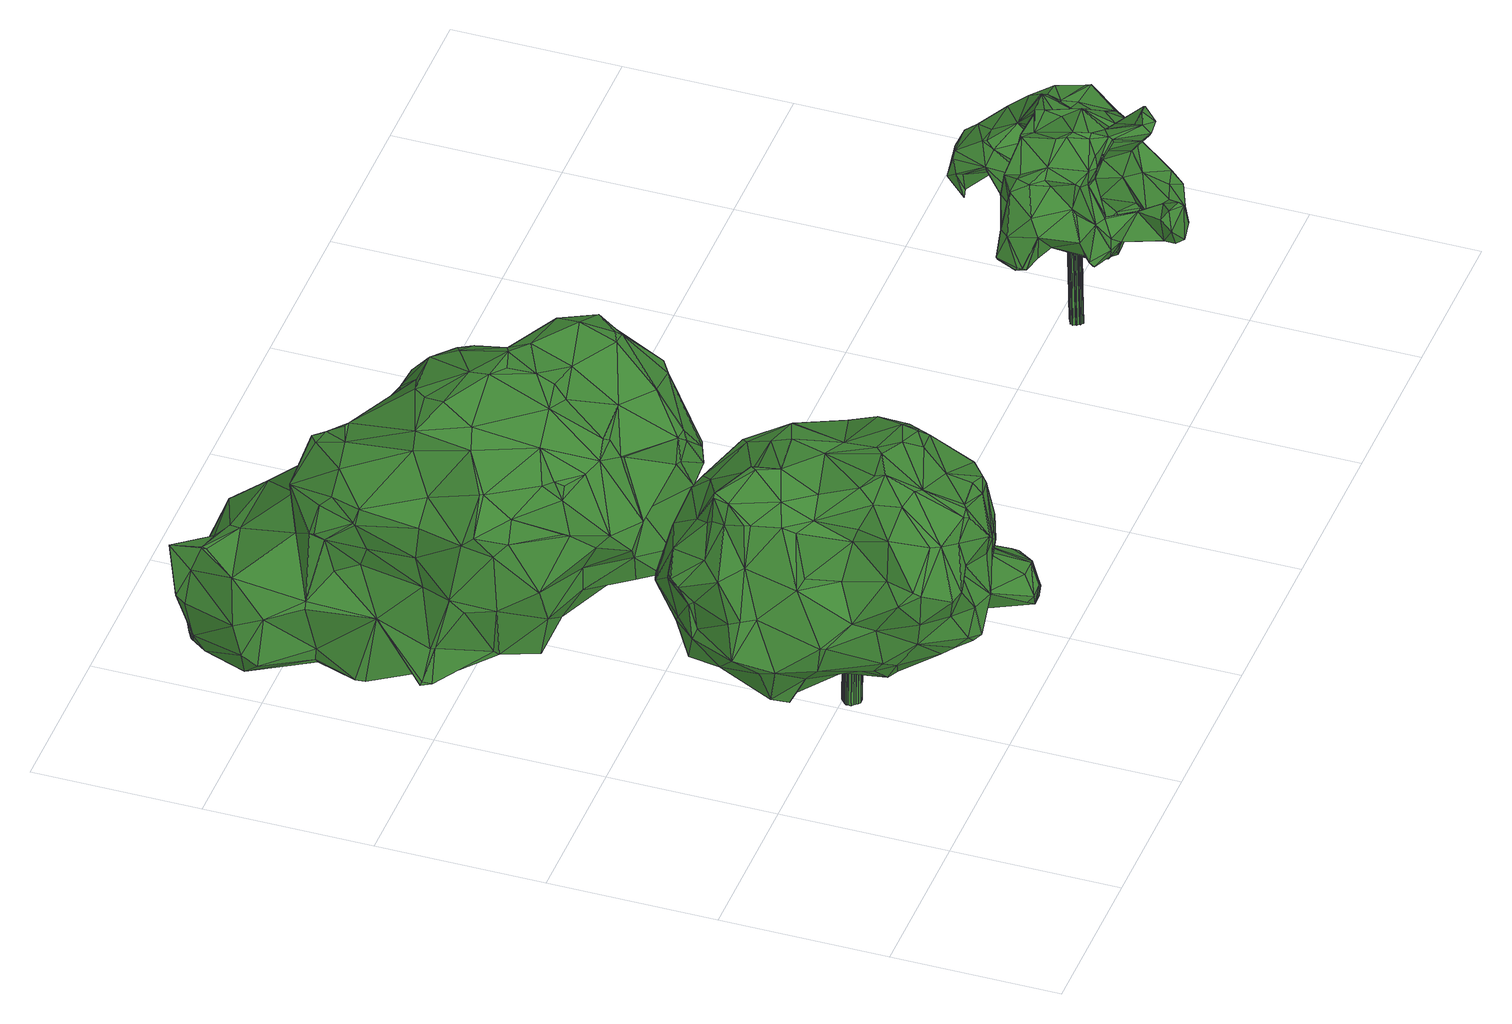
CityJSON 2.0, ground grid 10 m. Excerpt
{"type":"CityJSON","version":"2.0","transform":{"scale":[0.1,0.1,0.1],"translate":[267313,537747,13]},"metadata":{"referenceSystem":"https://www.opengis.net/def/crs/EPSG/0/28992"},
"CityObjects":{
"tree1":{"type":"SolitaryVegetationObject","attributes":{"gtid":179,"crown_width_m":17.19,"crown_median_z":22.97,"crown_r50_m":0.4,"crown_porosity":0.878,"trunk_H_m":9.45,"trunk_DBH_m":1.1,"trunk_radius_m":0.55,"trunk_base_height_m":13.52,"original_gtid":"179"},"geometry":[{"type":"Solid","lod":"3","boundaries":[[[[0,1,2]],[[3,4,5]],[[6,7,8]],[[9,10,11]],[[9,11,12]],[[13,14,15]],[[16,17,18]],[[19,20,21]],[[9,22,23]],[[24,25,26]],[[27,28,29]],[[30,31,32]],[[33,34,35]],[[36,37,38]],[[39,24,40]],[[17,41,42]],[[43,44,45]],[[43,46,47]],[[48,49,32]],[[50,51,52]],[[53,17,54]],[[53,55,56]],[[11,57,28]],[[58,59,60]],[[61,62,63]],[[13,15,64]],[[65,66,0]],[[67,68,69]],[[70,71,72]],[[73,74,75]],[[2,1,76]],[[73,75,77]],[[38,59,58]],[[78,73,79]],[[80,81,82]],[[83,84,85]],[[86,44,87]],[[42,88,85]],[[45,89,90]],[[91,92,93]],[[94,95,96]],[[97,66,65]],[[6,98,99]],[[100,101,102]],[[94,103,104]],[[105,100,102]],[[106,100,105]],[[15,14,107]],[[108,109,19]],[[110,111,112]],[[113,114,115]],[[116,117,118]],[[119,106,34]],[[65,8,97]],[[35,97,8]],[[97,120,66]],[[66,120,121]],[[97,122,120]],[[121,120,122]],[[1,123,124]],[[93,125,126]],[[87,44,127]],[[128,54,129]],[[130,131,126]],[[33,132,119]],[[7,132,33]],[[65,0,133]],[[39,25,24]],[[134,135,108]],[[91,93,131]],[[126,131,93]],[[26,30,24]],[[136,107,14]],[[137,138,139]],[[140,141,142]],[[34,106,143]],[[144,145,146]],[[147,148,55]],[[12,11,27]],[[149,109,108]],[[150,85,88]],[[121,1,66]],[[70,151,150]],[[152,150,151]],[[153,115,114]],[[104,154,94]],[[13,155,156]],[[76,156,155]],[[39,98,6]],[[157,158,131]],[[94,154,159]],[[23,160,161]],[[94,159,95]],[[62,162,163]],[[23,22,164]],[[146,145,52]],[[113,115,165]],[[90,166,167]],[[168,87,169]],[[133,0,170]],[[11,10,67]],[[171,149,172]],[[16,54,17]],[[129,54,16]],[[159,173,95]],[[174,110,175]],[[99,98,43]],[[128,53,54]],[[129,176,128]],[[146,51,177]],[[58,165,115]],[[157,178,179]],[[83,152,180]],[[181,182,183]],[[181,183,72]],[[32,184,185]],[[73,77,79]],[[27,186,12]],[[103,75,187]],[[86,188,89]],[[159,154,185]],[[189,190,191]],[[164,22,186]],[[159,185,173]],[[184,173,185]],[[192,193,194]],[[4,163,5]],[[194,48,154]],[[185,154,48]],[[185,48,32]],[[195,196,34]],[[189,197,26]],[[198,199,4]],[[150,83,85]],[[15,107,62]],[[47,127,43]],[[44,43,127]],[[29,200,201]],[[69,202,57]],[[28,57,202]],[[203,204,205]],[[206,153,114]],[[26,31,30]],[[26,207,31]],[[40,24,30]],[[207,208,184]],[[8,25,6]],[[142,141,3]],[[198,4,3]],[[5,209,118]],[[186,22,12]],[[9,12,22]],[[11,67,57]],[[140,210,141]],[[211,212,166]],[[69,57,67]],[[124,123,213]],[[214,14,13]],[[2,64,215]],[[16,18,216]],[[17,42,18]],[[42,216,18]],[[217,218,85]],[[1,121,123]],[[92,91,219]],[[206,56,153]],[[220,221,130]],[[222,76,223]],[[103,96,77]],[[224,108,19]],[[106,105,143]],[[222,156,76]],[[208,210,225]],[[140,72,210]],[[189,226,197]],[[166,90,188]],[[223,92,219]],[[223,76,124]],[[111,75,74]],[[96,103,94]],[[142,118,140]],[[36,148,227]],[[148,58,115]],[[228,164,186]],[[228,186,201]],[[174,175,229]],[[230,228,201]],[[23,164,228]],[[148,36,58]],[[157,221,178]],[[73,231,74]],[[232,74,231]],[[28,27,11]],[[99,43,45]],[[130,221,157]],[[67,233,68]],[[234,68,233]],[[189,191,235]],[[189,235,199]],[[133,25,65]],[[236,193,192]],[[168,193,236]],[[237,193,168]],[[188,90,89]],[[127,237,169]],[[193,237,49]],[[97,196,122]],[[43,98,238]],[[43,238,46]],[[239,14,214]],[[8,65,25]],[[80,82,105]],[[134,86,135]],[[188,86,134]],[[127,169,87]],[[168,86,87]],[[45,44,89]],[[89,44,86]],[[237,168,169]],[[40,47,46]],[[40,46,39]],[[46,238,39]],[[39,238,98]],[[80,220,81]],[[34,196,35]],[[130,157,131]],[[68,240,69]],[[241,242,229]],[[84,83,180]],[[243,79,77]],[[243,77,96]],[[30,32,49]],[[30,49,40]],[[244,199,235]],[[244,235,191]],[[19,112,245]],[[162,62,116]],[[246,113,165]],[[78,113,246]],[[229,75,174]],[[111,174,75]],[[229,175,241]],[[111,74,60]],[[232,60,74]],[[127,49,237]],[[119,247,106]],[[241,20,171]],[[228,160,23]],[[59,248,249]],[[27,29,186]],[[201,186,29]],[[52,250,251]],[[138,178,101]],[[247,100,106]],[[111,110,174]],[[58,36,38]],[[234,252,52]],[[234,52,251]],[[50,52,252]],[[100,212,139]],[[129,16,219]],[[55,148,115]],[[165,232,246]],[[6,99,132]],[[201,211,230]],[[202,200,29]],[[177,144,146]],[[219,91,253]],[[118,209,116]],[[137,240,68]],[[254,171,172]],[[39,6,25]],[[171,242,241]],[[255,182,181]],[[126,213,220]],[[3,141,226]],[[197,226,208]],[[197,208,207]],[[207,32,31]],[[226,210,208]],[[256,257,63]],[[26,190,189]],[[25,190,26]],[[220,258,81]],[[25,133,190]],[[32,207,184]],[[139,259,137]],[[107,218,217]],[[107,136,218]],[[108,135,149]],[[198,189,199]],[[197,207,26]],[[198,3,226]],[[260,59,245]],[[133,191,190]],[[192,261,236]],[[141,210,226]],[[198,226,189]],[[162,116,209]],[[179,262,157]],[[220,130,126]],[[35,196,97]],[[221,263,178]],[[101,178,263]],[[188,224,211]],[[201,200,211]],[[29,28,202]],[[88,206,264]],[[205,51,50]],[[55,115,153]],[[117,116,265]],[[61,265,116]],[[194,154,261]],[[180,117,265]],[[227,179,37]],[[144,177,248]],[[79,71,78]],[[266,78,71]],[[266,71,70]],[[150,266,70]],[[211,200,202]],[[253,176,129]],[[188,211,166]],[[267,132,99]],[[247,167,212]],[[166,212,167]],[[152,151,117]],[[101,100,139]],[[101,139,138]],[[211,259,212]],[[202,259,211]],[[268,123,121]],[[258,123,268]],[[0,66,1]],[[199,244,4]],[[171,20,109]],[[19,109,20]],[[156,222,214]],[[42,85,218]],[[148,147,262]],[[140,151,70]],[[72,140,70]],[[236,172,149]],[[252,269,50]],[[247,212,100]],[[270,261,154]],[[255,243,96]],[[96,95,255]],[[79,243,71]],[[72,71,243]],[[88,56,206]],[[88,264,150]],[[75,103,77]],[[232,231,246]],[[266,264,206]],[[150,264,266]],[[117,151,140]],[[191,133,170]],[[208,225,182]],[[60,260,111]],[[112,111,260]],[[230,271,160]],[[215,163,4]],[[64,163,215]],[[60,165,58]],[[232,165,60]],[[5,118,3]],[[184,208,272]],[[184,272,173]],[[227,148,262]],[[227,262,179]],[[273,126,125]],[[228,230,160]],[[153,56,55]],[[10,9,203]],[[42,218,216]],[[274,176,275]],[[275,176,253]],[[205,50,203]],[[128,176,274]],[[23,203,9]],[[85,84,217]],[[234,233,252]],[[75,229,187]],[[265,61,257]],[[131,158,91]],[[195,258,122]],[[2,170,0]],[[215,170,2]],[[227,37,36]],[[170,244,191]],[[142,3,118]],[[61,116,62]],[[216,218,16]],[[16,218,239]],[[42,41,88]],[[214,13,156]],[[170,215,244]],[[221,80,263]],[[105,263,80]],[[177,205,19]],[[134,224,188]],[[110,112,19]],[[219,222,223]],[[219,214,222]],[[239,218,136]],[[179,178,37]],[[38,37,178]],[[157,262,158]],[[265,84,180]],[[88,41,56]],[[195,81,258]],[[41,17,53]],[[41,53,56]],[[195,122,196]],[[122,258,121]],[[140,118,117]],[[5,162,209]],[[276,254,270]],[[261,270,254]],[[258,268,121]],[[215,4,244]],[[193,49,194]],[[158,262,275]],[[158,275,91]],[[262,147,275]],[[182,173,272]],[[272,208,182]],[[248,59,38]],[[240,259,69]],[[137,259,240]],[[202,69,259]],[[212,259,139]],[[60,59,260]],[[78,231,73]],[[246,231,78]],[[48,194,49]],[[144,248,178]],[[38,178,248]],[[124,76,1]],[[101,263,102]],[[213,123,220]],[[62,163,15]],[[5,163,162]],[[270,154,104]],[[180,152,117]],[[150,152,83]],[[7,6,132]],[[15,163,64]],[[59,249,245]],[[213,126,273]],[[213,273,124]],[[233,277,269]],[[233,269,252]],[[220,80,221]],[[40,49,47]],[[47,49,127]],[[273,125,223]],[[267,119,132]],[[33,119,34]],[[171,254,276]],[[242,171,276]],[[137,68,278]],[[258,220,123]],[[260,245,112]],[[254,172,236]],[[19,245,177]],[[211,224,230]],[[92,125,93]],[[219,253,129]],[[19,160,271]],[[161,160,19]],[[128,55,53]],[[177,51,205]],[[91,275,253]],[[206,113,266]],[[266,113,78]],[[114,113,206]],[[67,277,233]],[[68,234,278]],[[67,10,277]],[[203,23,204]],[[177,245,249]],[[19,204,161]],[[161,204,23]],[[81,195,279]],[[143,279,34]],[[195,34,279]],[[168,236,149]],[[86,149,135]],[[168,149,86]],[[147,55,275]],[[274,275,55]],[[274,55,128]],[[255,173,182]],[[239,136,14]],[[194,261,192]],[[265,257,84]],[[256,84,257]],[[173,255,95]],[[242,276,270]],[[187,242,270]],[[149,171,109]],[[167,267,90]],[[103,187,104]],[[187,270,104]],[[187,229,242]],[[119,267,247]],[[167,247,267]],[[63,257,61]],[[267,99,45]],[[64,155,13]],[[90,267,45]],[[279,143,82]],[[105,82,143]],[[105,102,263]],[[279,82,81]],[[8,7,35]],[[33,35,7]],[[255,181,243]],[[243,181,72]],[[183,182,225]],[[183,225,72]],[[261,254,236]],[[108,224,134]],[[20,241,21]],[[175,21,241]],[[110,19,21]],[[110,21,175]],[[203,50,269]],[[273,223,124]],[[72,225,210]],[[223,125,92]],[[219,239,214]],[[16,239,219]],[[52,145,250]],[[144,178,145]],[[250,145,138]],[[178,138,145]],[[224,19,271]],[[230,224,271]],[[63,62,256]],[[19,280,204]],[[205,204,280]],[[205,280,19]],[[107,256,62]],[[256,217,84]],[[256,107,217]],[[146,52,51]],[[177,249,248]],[[277,10,269]],[[203,269,10]],[[2,155,64]],[[76,155,2]],[[250,278,251]],[[251,278,234]],[[138,278,250]],[[137,278,138]],[[281,282,283]],[[281,283,284]],[[284,283,285]],[[284,285,286]],[[283,282,287]],[[283,287,285]],[[285,287,288]],[[285,288,286]],[[287,282,289]],[[287,289,288]],[[288,289,290]],[[288,290,286]],[[289,282,291]],[[289,291,290]],[[290,291,292]],[[290,292,286]],[[291,282,293]],[[291,293,292]],[[292,293,294]],[[292,294,286]],[[293,282,295]],[[293,295,294]],[[294,295,296]],[[294,296,286]],[[295,282,297]],[[295,297,296]],[[296,297,298]],[[296,298,286]],[[297,282,299]],[[297,299,298]],[[298,299,300]],[[298,300,286]],[[299,282,301]],[[299,301,300]],[[300,301,302]],[[300,302,286]],[[301,282,303]],[[301,303,302]],[[302,303,304]],[[302,304,286]],[[303,282,305]],[[303,305,304]],[[304,305,306]],[[304,306,286]],[[305,282,307]],[[305,307,306]],[[306,307,308]],[[306,308,286]],[[307,282,309]],[[307,309,308]],[[308,309,310]],[[308,310,286]],[[309,282,311]],[[309,311,310]],[[310,311,312]],[[310,312,286]],[[311,282,313]],[[311,313,312]],[[312,313,314]],[[312,314,286]],[[313,282,315]],[[313,315,314]],[[314,315,316]],[[314,316,286]],[[315,282,317]],[[315,317,316]],[[316,317,318]],[[316,318,286]],[[317,282,319]],[[317,319,318]],[[318,319,320]],[[318,320,286]],[[319,282,321]],[[319,321,320]],[[320,321,322]],[[320,322,286]],[[321,282,323]],[[321,323,322]],[[322,323,324]],[[322,324,286]],[[323,282,325]],[[323,325,324]],[[324,325,326]],[[324,326,286]],[[325,282,327]],[[325,327,326]],[[326,327,328]],[[326,328,286]],[[327,282,329]],[[327,329,328]],[[328,329,330]],[[328,330,286]],[[329,282,281]],[[329,281,330]],[[330,281,284]],[[330,284,286]]]]}]},
"tree2":{"type":"SolitaryVegetationObject","attributes":{"gtid":132,"crown_width_m":20.9,"crown_median_z":21.26,"crown_r50_m":0.448,"crown_porosity":0.877,"trunk_H_m":7.91,"trunk_DBH_m":1.2,"trunk_radius_m":0.602,"trunk_base_height_m":13.35,"original_gtid":"132"},"geometry":[{"type":"Solid","lod":"3","boundaries":[[[[331,332,333]],[[331,333,334]],[[335,336,337]],[[338,339,340]],[[341,342,343]],[[336,344,345]],[[346,347,348]],[[349,350,351]],[[352,353,354]],[[355,356,357]],[[358,359,360]],[[361,362,363]],[[364,365,337]],[[366,367,368]],[[345,369,370]],[[371,372,373]],[[374,375,352]],[[376,377,378]],[[379,380,381]],[[379,382,380]],[[383,384,385]],[[386,387,388]],[[357,389,355]],[[390,391,392]],[[393,394,395]],[[364,337,336]],[[349,396,397]],[[398,352,399]],[[400,362,401]],[[356,402,403]],[[404,405,406]],[[407,408,409]],[[410,411,412]],[[413,414,415]],[[416,417,418]],[[419,420,421]],[[422,423,419]],[[424,419,423]],[[425,426,427]],[[428,369,429]],[[428,370,369]],[[430,412,366]],[[430,372,412]],[[401,431,432]],[[433,378,377]],[[434,435,392]],[[436,387,437]],[[409,408,410]],[[379,431,401]],[[401,382,379]],[[438,439,440]],[[385,441,442]],[[443,444,445]],[[446,445,447]],[[447,445,444]],[[447,448,437]],[[447,449,448]],[[450,425,341]],[[404,450,451]],[[452,453,454]],[[401,432,400]],[[455,335,418]],[[400,432,431]],[[456,457,458]],[[459,378,433]],[[460,461,462]],[[463,364,345]],[[464,465,466]],[[467,468,376]],[[350,469,470]],[[446,407,445]],[[430,471,372]],[[367,472,473]],[[361,380,362]],[[474,475,476]],[[477,478,479]],[[468,467,438]],[[355,402,356]],[[455,345,344]],[[363,389,357]],[[457,474,480]],[[424,423,439]],[[455,369,345]],[[336,345,364]],[[390,392,435]],[[352,354,399]],[[409,445,407]],[[386,388,425]],[[481,403,402]],[[335,344,336]],[[365,402,355]],[[482,483,429]],[[365,364,402]],[[402,364,463]],[[484,461,485]],[[486,430,366]],[[407,446,447]],[[424,459,419]],[[487,488,489]],[[477,490,491]],[[421,420,466]],[[335,455,344]],[[492,493,494]],[[492,494,346]],[[463,495,402]],[[496,383,385]],[[476,383,496]],[[335,337,497]],[[498,499,500]],[[501,502,503]],[[490,479,504]],[[358,360,505]],[[506,505,360]],[[507,508,509]],[[495,453,481]],[[481,510,403]],[[453,510,481]],[[495,454,453]],[[406,511,404]],[[337,512,497]],[[513,472,514]],[[495,481,402]],[[483,493,515]],[[418,335,516]],[[474,517,480]],[[356,403,518]],[[497,516,335]],[[453,519,510]],[[358,520,521]],[[392,522,434]],[[523,390,411]],[[411,390,514]],[[442,500,343]],[[430,524,471]],[[525,342,427]],[[526,527,528]],[[389,528,527]],[[521,520,529]],[[366,368,530]],[[460,515,531]],[[480,517,426]],[[426,517,532]],[[474,532,517]],[[533,488,487]],[[498,500,534]],[[535,353,536]],[[525,532,474]],[[370,429,483]],[[370,428,429]],[[537,426,425]],[[538,539,540]],[[369,540,539]],[[468,541,542]],[[500,451,341]],[[543,397,544]],[[543,544,545]],[[385,546,441]],[[534,441,546]],[[456,475,457]],[[456,348,475]],[[343,500,341]],[[375,547,548]],[[444,373,549]],[[504,479,550]],[[551,480,436]],[[537,436,480]],[[451,405,404]],[[515,462,370]],[[345,370,462]],[[451,500,499]],[[376,468,542]],[[511,545,552]],[[370,483,515]],[[341,427,342]],[[482,493,483]],[[511,552,404]],[[553,539,538]],[[553,369,539]],[[506,360,554]],[[555,556,492]],[[331,557,556]],[[340,558,338]],[[559,560,561]],[[467,378,459]],[[467,376,378]],[[349,562,396]],[[408,563,410]],[[535,564,565]],[[443,371,444]],[[526,528,400]],[[470,351,350]],[[431,379,566]],[[414,509,508]],[[537,388,436]],[[451,450,341]],[[548,567,465]],[[525,427,532]],[[426,532,427]],[[480,426,537]],[[552,545,386]],[[351,568,349]],[[562,349,568]],[[569,562,568]],[[507,394,570]],[[435,571,572]],[[407,447,437]],[[437,551,436]],[[387,436,388]],[[386,545,387]],[[555,348,456]],[[425,388,537]],[[458,457,551]],[[480,551,457]],[[376,573,377]],[[488,564,489]],[[525,474,496]],[[474,457,475]],[[427,341,425]],[[533,529,488]],[[466,465,567]],[[434,560,559]],[[508,470,415]],[[490,477,479]],[[439,423,340]],[[574,340,423]],[[516,554,418]],[[416,418,554]],[[349,575,350]],[[464,487,465]],[[576,577,578]],[[381,473,579]],[[516,506,554]],[[465,487,489]],[[337,365,580]],[[337,580,512]],[[533,487,464]],[[350,575,469]],[[406,469,575]],[[529,564,488]],[[581,561,560]],[[521,509,414]],[[582,556,557]],[[375,548,583]],[[489,353,583]],[[465,583,548]],[[529,520,564]],[[565,564,520]],[[535,536,564]],[[489,564,536]],[[489,536,353]],[[489,583,465]],[[355,398,365]],[[584,413,415]],[[584,415,470]],[[567,585,421]],[[567,421,466]],[[492,556,493]],[[410,563,411]],[[585,567,547]],[[548,547,567]],[[527,586,375]],[[439,587,440]],[[582,493,556]],[[514,367,412]],[[411,514,412]],[[405,469,406]],[[356,510,357]],[[493,531,515]],[[582,531,493]],[[451,499,405]],[[430,486,524]],[[433,377,420]],[[545,511,543]],[[585,526,421]],[[568,581,569]],[[351,581,568]],[[558,507,509]],[[496,342,525]],[[560,569,581]],[[393,571,559]],[[574,423,422]],[[442,534,500]],[[405,477,491]],[[555,456,588]],[[438,440,541]],[[589,590,591]],[[355,592,398]],[[593,387,544]],[[513,514,390]],[[508,581,351]],[[508,351,470]],[[444,449,447]],[[571,513,572]],[[382,362,380]],[[438,541,468]],[[450,594,425]],[[403,510,518]],[[545,544,387]],[[541,440,587]],[[334,576,595]],[[334,595,331]],[[414,508,415]],[[530,368,473]],[[596,420,573]],[[503,521,529]],[[353,352,583]],[[365,398,399]],[[332,444,333]],[[334,577,576]],[[460,462,515]],[[460,485,461]],[[406,575,511]],[[486,597,598]],[[599,439,600]],[[357,601,363]],[[414,359,521]],[[359,590,360]],[[508,507,581]],[[563,602,603]],[[467,459,424]],[[339,600,340]],[[340,600,439]],[[566,604,431]],[[424,439,438]],[[438,467,424]],[[433,419,459]],[[393,605,513]],[[571,393,513]],[[429,369,553]],[[606,607,565]],[[434,571,435]],[[498,608,499]],[[484,609,454]],[[486,609,578]],[[452,609,598]],[[462,463,345]],[[348,383,475]],[[476,475,383]],[[526,610,421]],[[434,559,571]],[[413,584,611]],[[597,530,381]],[[597,381,380]],[[331,556,555]],[[495,612,454]],[[509,521,613]],[[358,521,359]],[[542,573,376]],[[503,613,521]],[[519,601,357]],[[526,585,586]],[[547,375,586]],[[365,399,614]],[[580,365,614]],[[530,473,381]],[[497,580,607]],[[606,497,607]],[[469,491,470]],[[584,470,491]],[[374,592,355]],[[527,615,389]],[[375,615,527]],[[527,526,586]],[[431,604,400]],[[422,400,604]],[[547,586,585]],[[598,519,452]],[[616,452,519]],[[458,448,449]],[[520,358,565]],[[413,591,414]],[[484,578,609]],[[578,484,576]],[[413,611,591]],[[405,491,469]],[[511,575,543]],[[435,572,390]],[[572,513,390]],[[574,566,617]],[[533,501,529]],[[340,574,617]],[[395,605,393]],[[579,605,395]],[[618,501,533]],[[503,529,501]],[[505,506,606]],[[565,505,606]],[[595,576,485]],[[340,394,558]],[[507,558,394]],[[392,569,522]],[[619,613,503]],[[549,578,577]],[[549,577,444]],[[620,493,482]],[[620,482,553]],[[482,429,553]],[[551,448,458]],[[437,448,551]],[[444,371,373]],[[387,593,437]],[[407,593,408]],[[407,437,593]],[[473,605,579]],[[620,553,550]],[[553,504,550]],[[479,478,550]],[[552,594,404]],[[614,354,580]],[[497,512,580]],[[466,420,464]],[[501,618,502]],[[620,494,493]],[[346,494,498]],[[534,346,498]],[[498,494,620]],[[442,621,385]],[[383,348,384]],[[566,574,604]],[[604,574,422]],[[374,352,592]],[[367,473,368]],[[486,366,597]],[[597,366,530]],[[397,543,575]],[[397,575,349]],[[598,597,361]],[[597,380,361]],[[366,412,367]],[[463,612,495]],[[461,612,463]],[[461,463,462]],[[484,612,461]],[[454,612,484]],[[553,538,504]],[[611,538,417]],[[554,589,416]],[[418,538,540]],[[417,538,418]],[[591,416,589]],[[504,538,611]],[[504,611,584]],[[606,516,497]],[[458,449,456]],[[565,358,505]],[[456,449,588]],[[510,519,357]],[[444,588,449]],[[379,381,579]],[[379,579,566]],[[554,360,589]],[[346,348,492]],[[348,555,492]],[[576,484,485]],[[542,599,573]],[[603,396,391]],[[339,618,599]],[[618,573,599]],[[587,439,599]],[[464,596,533]],[[596,618,533]],[[541,587,599]],[[392,391,562]],[[396,562,391]],[[541,599,542]],[[540,455,418]],[[367,514,472]],[[425,594,386]],[[552,386,594]],[[620,550,498]],[[419,433,420]],[[559,561,570]],[[570,561,507]],[[581,507,561]],[[528,362,400]],[[570,394,559]],[[528,389,362]],[[340,617,394]],[[382,401,362]],[[558,509,613]],[[502,618,622]],[[595,485,460]],[[399,354,614]],[[414,591,590]],[[414,590,359]],[[559,394,393]],[[560,434,522]],[[498,550,608]],[[550,478,608]],[[395,566,579]],[[535,354,353]],[[444,555,588]],[[569,560,522]],[[417,591,611]],[[417,416,591]],[[606,506,516]],[[395,617,566]],[[616,519,453]],[[616,453,452]],[[352,375,583]],[[355,389,374]],[[523,411,603]],[[375,374,615]],[[389,615,374]],[[389,363,362]],[[619,338,613]],[[558,613,338]],[[352,398,592]],[[397,396,603]],[[544,602,593]],[[377,573,420]],[[584,491,490]],[[596,464,420]],[[408,602,563]],[[563,603,411]],[[589,360,590]],[[356,518,510]],[[339,622,618]],[[596,573,618]],[[555,332,331]],[[622,339,338]],[[361,601,598]],[[519,598,601]],[[361,363,601]],[[394,617,395]],[[598,609,486]],[[452,454,609]],[[524,486,578]],[[549,373,471]],[[373,372,471]],[[549,471,578]],[[578,471,524]],[[412,443,410]],[[409,410,443]],[[540,369,455]],[[412,372,443]],[[443,372,371]],[[421,610,419]],[[419,610,422]],[[400,610,526]],[[422,610,400]],[[599,600,339]],[[347,384,348]],[[474,476,496]],[[523,391,390]],[[603,391,523]],[[404,594,450]],[[405,478,477]],[[584,490,504]],[[535,565,607]],[[499,608,405]],[[405,608,478]],[[397,602,544]],[[397,603,602]],[[593,602,408]],[[472,513,605]],[[472,605,473]],[[332,555,444]],[[580,354,607]],[[535,607,354]],[[619,622,338]],[[503,622,619]],[[502,622,503]],[[392,562,569]],[[442,441,534]],[[443,445,409]],[[442,343,621]],[[546,385,384]],[[546,384,347]],[[346,546,347]],[[534,546,346]],[[496,621,342]],[[342,621,343]],[[334,333,577]],[[444,577,333]],[[496,385,621]],[[595,460,623]],[[595,623,331]],[[331,623,557]],[[557,623,582]],[[531,582,623]],[[531,623,460]],[[624,625,626]],[[624,626,627]],[[627,626,628]],[[627,628,629]],[[626,625,630]],[[626,630,628]],[[628,630,631]],[[628,631,629]],[[630,625,632]],[[630,632,631]],[[631,632,633]],[[631,633,629]],[[632,625,634]],[[632,634,633]],[[633,634,635]],[[633,635,629]],[[634,625,636]],[[634,636,635]],[[635,636,637]],[[635,637,629]],[[636,625,638]],[[636,638,637]],[[637,638,639]],[[637,639,629]],[[638,625,640]],[[638,640,639]],[[639,640,641]],[[639,641,629]],[[640,625,642]],[[640,642,641]],[[641,642,643]],[[641,643,629]],[[642,625,644]],[[642,644,643]],[[643,644,645]],[[643,645,629]],[[644,625,646]],[[644,646,645]],[[645,646,647]],[[645,647,629]],[[646,625,648]],[[646,648,647]],[[647,648,649]],[[647,649,629]],[[648,625,650]],[[648,650,649]],[[649,650,651]],[[649,651,629]],[[650,625,652]],[[650,652,651]],[[651,652,653]],[[651,653,629]],[[652,625,654]],[[652,654,653]],[[653,654,655]],[[653,655,629]],[[654,625,656]],[[654,656,655]],[[655,656,657]],[[655,657,629]],[[656,625,658]],[[656,658,657]],[[657,658,659]],[[657,659,629]],[[658,625,660]],[[658,660,659]],[[659,660,661]],[[659,661,629]],[[660,625,662]],[[660,662,661]],[[661,662,663]],[[661,663,629]],[[662,625,664]],[[662,664,663]],[[663,664,665]],[[663,665,629]],[[664,625,666]],[[664,666,665]],[[665,666,667]],[[665,667,629]],[[666,625,668]],[[666,668,667]],[[667,668,669]],[[667,669,629]],[[668,625,670]],[[668,670,669]],[[669,670,671]],[[669,671,629]],[[670,625,672]],[[670,672,671]],[[671,672,673]],[[671,673,629]],[[672,625,624]],[[672,624,673]],[[673,624,627]],[[673,627,629]]]]}]},
"tree3":{"type":"SolitaryVegetationObject","attributes":{"gtid":281,"crown_width_m":12.64,"crown_median_z":23.2,"crown_r50_m":0.444,"crown_porosity":0.889,"trunk_H_m":9.84,"trunk_DBH_m":0.807,"trunk_radius_m":0.404,"trunk_base_height_m":13.36,"original_gtid":"281"},"geometry":[{"type":"Solid","lod":"3","boundaries":[[[[674,675,676]],[[677,678,679]],[[680,681,682]],[[680,683,681]],[[684,685,686]],[[687,682,681]],[[688,689,690]],[[691,692,693]],[[694,695,696]],[[697,698,699]],[[699,698,700]],[[701,702,703]],[[704,705,706]],[[707,708,709]],[[710,711,692]],[[712,713,714]],[[715,716,717]],[[718,716,719]],[[720,721,722]],[[710,723,724]],[[683,725,726]],[[727,728,729]],[[683,730,725]],[[731,691,693]],[[690,732,733]],[[695,733,732]],[[689,732,690]],[[734,693,711]],[[695,735,733]],[[687,681,736]],[[737,738,729]],[[739,740,741]],[[742,743,744]],[[745,744,743]],[[709,746,707]],[[747,675,674]],[[748,749,750]],[[707,746,751]],[[706,752,704]],[[717,718,753]],[[746,754,751]],[[754,746,709]],[[755,680,756]],[[698,757,700]],[[758,759,743]],[[745,743,759]],[[680,682,756]],[[760,761,762]],[[721,763,764]],[[712,723,765]],[[766,767,756]],[[729,738,727]],[[768,723,710]],[[765,723,768]],[[748,769,749]],[[770,719,771]],[[749,769,741]],[[695,732,696]],[[748,750,698]],[[772,773,774]],[[775,776,777]],[[775,778,776]],[[718,717,716]],[[779,780,676]],[[719,753,718]],[[781,782,783]],[[784,785,786]],[[687,787,756]],[[741,769,788]],[[777,776,789]],[[713,724,714]],[[790,789,776]],[[715,791,716]],[[734,792,793]],[[755,683,680]],[[710,692,768]],[[770,753,719]],[[733,794,690]],[[708,745,759]],[[766,795,767]],[[787,795,766]],[[767,795,796]],[[797,798,799]],[[790,800,789]],[[767,801,755]],[[717,802,715]],[[735,678,794]],[[735,794,733]],[[678,803,804]],[[712,805,806]],[[807,779,808]],[[729,736,681]],[[755,756,767]],[[712,806,809]],[[809,806,810]],[[811,812,813]],[[756,787,766]],[[792,724,814]],[[815,720,760]],[[760,720,761]],[[768,692,691]],[[792,710,724]],[[792,711,710]],[[753,816,717]],[[817,818,819]],[[817,820,818]],[[695,803,735]],[[694,803,695]],[[692,711,693]],[[821,744,822]],[[823,779,676]],[[797,824,825]],[[807,808,826]],[[803,765,804]],[[827,828,829]],[[714,724,723]],[[777,739,775]],[[830,831,832]],[[788,769,764]],[[697,699,833]],[[756,682,687]],[[834,721,835]],[[834,763,721]],[[836,828,837]],[[775,739,838]],[[813,839,840]],[[712,809,686]],[[736,795,687]],[[795,787,687]],[[841,796,820]],[[720,835,721]],[[815,835,720]],[[760,842,815]],[[762,842,760]],[[813,843,811]],[[813,840,843]],[[841,701,796]],[[771,701,841]],[[721,764,833]],[[697,833,764]],[[829,763,834]],[[719,844,771]],[[702,771,844]],[[845,838,788]],[[846,820,847]],[[848,777,800]],[[849,850,851]],[[848,739,777]],[[722,721,833]],[[852,853,854]],[[853,855,854]],[[780,750,674]],[[815,842,856]],[[705,857,706]],[[848,800,790]],[[858,859,799]],[[860,731,861]],[[716,791,719]],[[862,863,864]],[[826,860,865]],[[712,866,805]],[[818,846,736]],[[820,846,818]],[[717,816,802]],[[810,867,684]],[[774,686,868]],[[685,868,686]],[[869,855,862]],[[870,871,872]],[[823,860,826]],[[873,857,832]],[[869,844,791]],[[791,874,869]],[[875,749,876]],[[768,804,765]],[[851,814,849]],[[850,870,872]],[[872,840,842]],[[852,812,853]],[[877,878,861]],[[700,878,877]],[[832,857,705]],[[708,785,709]],[[730,879,725]],[[730,880,879]],[[770,881,742]],[[750,749,875]],[[750,875,802]],[[753,744,816]],[[882,812,811]],[[876,749,740]],[[742,744,770]],[[799,817,797]],[[799,841,817]],[[715,874,791]],[[744,753,770]],[[707,745,708]],[[800,777,789]],[[774,773,712]],[[776,778,883]],[[699,722,833]],[[720,722,761]],[[713,849,724]],[[850,884,885]],[[850,885,851]],[[674,676,780]],[[727,886,887]],[[888,851,889]],[[855,890,836]],[[779,823,826]],[[808,779,826]],[[891,730,683]],[[892,819,696]],[[873,752,857]],[[807,893,779]],[[788,838,741]],[[739,741,838]],[[806,694,696]],[[818,728,727]],[[736,728,818]],[[875,874,715]],[[802,875,715]],[[844,719,791]],[[706,857,752]],[[894,895,834]],[[788,764,845]],[[896,897,778]],[[856,835,815]],[[873,832,831]],[[775,896,778]],[[898,848,790]],[[899,811,900]],[[792,734,711]],[[826,865,807]],[[677,679,901]],[[901,679,902]],[[748,698,697]],[[693,861,731]],[[897,883,778]],[[863,883,897]],[[790,776,883]],[[836,829,828]],[[738,737,899]],[[754,903,751]],[[751,903,821]],[[745,707,822]],[[745,822,744]],[[734,904,861]],[[734,861,693]],[[807,878,757]],[[700,757,878]],[[712,714,723]],[[796,801,767]],[[689,696,732]],[[696,689,892]],[[802,747,905]],[[744,675,747]],[[870,850,783]],[[781,783,850]],[[896,906,897]],[[907,900,783]],[[869,862,752]],[[862,704,752]],[[873,844,869]],[[824,908,901]],[[794,678,677]],[[727,738,886]],[[743,742,901]],[[742,824,901]],[[909,903,754]],[[823,903,909]],[[678,735,803]],[[796,701,703]],[[844,831,702]],[[769,748,764]],[[910,726,725]],[[844,873,831]],[[911,868,685]],[[912,804,768]],[[741,740,749]],[[799,859,841]],[[859,771,841]],[[859,770,771]],[[859,858,770]],[[751,822,707]],[[821,822,751]],[[913,914,677]],[[860,861,865]],[[722,889,851]],[[681,726,729]],[[754,709,785]],[[904,722,699]],[[894,834,835]],[[820,817,841]],[[813,915,895]],[[832,705,730]],[[832,730,891]],[[683,726,681]],[[729,726,737]],[[764,763,845]],[[727,911,818]],[[916,917,786]],[[786,917,909]],[[712,918,713]],[[919,713,918]],[[875,876,874]],[[830,702,831]],[[895,894,920]],[[895,920,813]],[[782,772,887]],[[864,921,880]],[[700,904,699]],[[708,759,785]],[[880,812,882]],[[921,812,880]],[[921,853,812]],[[676,903,823]],[[676,821,903]],[[774,922,772]],[[694,806,805]],[[880,725,879]],[[882,725,880]],[[790,862,898]],[[694,866,803]],[[863,862,790]],[[883,863,790]],[[863,853,921]],[[864,863,921]],[[869,752,873]],[[704,862,864]],[[909,917,823]],[[904,734,889]],[[923,768,691]],[[923,691,917]],[[904,889,722]],[[700,877,861]],[[861,904,700]],[[872,842,762]],[[917,916,912]],[[923,917,912]],[[923,912,768]],[[898,740,739]],[[848,898,739]],[[865,861,878]],[[865,878,807]],[[867,806,696]],[[924,871,783]],[[748,697,764]],[[784,754,785]],[[797,925,908]],[[824,797,908]],[[924,783,900]],[[799,798,858]],[[677,901,925]],[[888,814,851]],[[743,786,758]],[[901,786,743]],[[901,902,786]],[[810,684,809]],[[679,678,804]],[[679,804,912]],[[819,892,817]],[[899,926,811]],[[674,905,747]],[[891,830,832]],[[755,801,683]],[[891,683,801]],[[813,854,915]],[[886,899,887]],[[855,927,827]],[[712,686,774]],[[816,747,802]],[[816,744,747]],[[779,893,780]],[[876,740,898]],[[889,734,793]],[[889,793,888]],[[781,850,919]],[[691,860,917]],[[677,914,794]],[[823,917,860]],[[805,866,694]],[[731,860,691]],[[758,785,759]],[[786,785,758]],[[916,786,928]],[[902,928,786]],[[900,811,924]],[[840,924,843]],[[811,843,924]],[[742,881,824]],[[803,866,765]],[[773,918,712]],[[910,725,926]],[[818,911,929]],[[818,929,696]],[[924,840,871]],[[867,810,806]],[[854,827,829]],[[690,914,688]],[[794,914,690]],[[712,765,866]],[[900,907,899]],[[852,854,812]],[[867,696,929]],[[874,855,869]],[[836,862,855]],[[836,898,862]],[[897,930,863]],[[899,737,931]],[[854,855,827]],[[890,930,897]],[[801,830,891]],[[705,880,730]],[[704,880,705]],[[913,925,817]],[[925,797,817]],[[677,925,913]],[[925,901,908]],[[762,761,885]],[[839,856,842]],[[839,842,840]],[[696,819,818]],[[736,729,728]],[[679,928,902]],[[912,928,679]],[[872,871,840]],[[870,783,871]],[[894,835,856]],[[773,772,782]],[[890,906,763]],[[897,906,890]],[[825,881,858]],[[802,905,750]],[[674,750,905]],[[825,824,881]],[[684,686,809]],[[750,893,698]],[[846,847,736]],[[702,701,771]],[[736,847,795]],[[796,847,820]],[[795,847,796]],[[874,927,855]],[[836,837,898]],[[876,837,874]],[[898,837,876]],[[750,780,893]],[[907,783,782]],[[773,782,918]],[[828,827,927]],[[919,918,782]],[[744,821,675]],[[676,675,821]],[[864,880,704]],[[722,885,761]],[[851,885,722]],[[882,926,725]],[[913,817,932]],[[892,932,817]],[[703,702,933]],[[703,933,801]],[[684,867,685]],[[911,887,772]],[[849,814,724]],[[685,867,929]],[[685,929,911]],[[858,881,770]],[[916,928,912]],[[782,887,907]],[[796,703,801]],[[919,782,781]],[[933,702,830]],[[933,830,801]],[[911,727,887]],[[911,772,922]],[[911,922,868]],[[893,807,757]],[[893,757,698]],[[797,825,798]],[[858,798,825]],[[836,890,829]],[[868,922,774]],[[813,812,854]],[[915,834,895]],[[915,854,829]],[[829,834,915]],[[850,872,884]],[[931,737,910]],[[737,726,910]],[[920,894,839]],[[920,839,813]],[[894,856,839]],[[890,763,829]],[[882,811,926]],[[863,930,853]],[[853,930,855]],[[855,930,890]],[[931,926,899]],[[931,910,926]],[[888,793,814]],[[792,814,793]],[[913,932,914]],[[688,914,932]],[[689,932,892]],[[688,932,689]],[[872,885,884]],[[762,885,872]],[[784,909,754]],[[784,786,909]],[[838,845,906]],[[899,907,887]],[[874,837,927]],[[837,828,927]],[[763,906,845]],[[886,738,899]],[[850,934,919]],[[850,849,934]],[[919,934,713]],[[849,713,934]],[[838,906,775]],[[775,906,896]],[[935,936,937]],[[935,937,938]],[[938,937,939]],[[938,939,940]],[[937,936,941]],[[937,941,939]],[[939,941,942]],[[939,942,940]],[[941,936,943]],[[941,943,942]],[[942,943,944]],[[942,944,940]],[[943,936,945]],[[943,945,944]],[[944,945,946]],[[944,946,940]],[[945,936,947]],[[945,947,946]],[[946,947,948]],[[946,948,940]],[[947,936,949]],[[947,949,948]],[[948,949,950]],[[948,950,940]],[[949,936,951]],[[949,951,950]],[[950,951,952]],[[950,952,940]],[[951,936,953]],[[951,953,952]],[[952,953,954]],[[952,954,940]],[[953,936,955]],[[953,955,954]],[[954,955,956]],[[954,956,940]],[[955,936,957]],[[955,957,956]],[[956,957,958]],[[956,958,940]],[[957,936,959]],[[957,959,958]],[[958,959,960]],[[958,960,940]],[[959,936,961]],[[959,961,960]],[[960,961,962]],[[960,962,940]],[[961,936,963]],[[961,963,962]],[[962,963,964]],[[962,964,940]],[[963,936,965]],[[963,965,964]],[[964,965,966]],[[964,966,940]],[[965,936,967]],[[965,967,966]],[[966,967,968]],[[966,968,940]],[[967,936,969]],[[967,969,968]],[[968,969,970]],[[968,970,940]],[[969,936,971]],[[969,971,970]],[[970,971,972]],[[970,972,940]],[[971,936,973]],[[971,973,972]],[[972,973,974]],[[972,974,940]],[[973,936,975]],[[973,975,974]],[[974,975,976]],[[974,976,940]],[[976,975,977]],[[976,977,940]],[[975,936,978]],[[975,978,977]],[[977,978,979]],[[977,979,940]],[[978,936,980]],[[978,980,979]],[[979,980,981]],[[979,981,940]],[[980,936,982]],[[980,982,981]],[[981,982,983]],[[981,983,940]],[[982,936,935]],[[982,935,983]],[[983,935,938]],[[983,938,940]]]]}]}
},
"vertices":[
[116,161,163],[120,165,140],[95,177,149],[52,147,169],[55,156,172],[53,156,170],[149,94,172],[150,100,165],[149,111,165],[186,13,40],[196,35,29],[207,31,41],[192,18,45],[77,188,125],[60,192,103],[67,184,135],[67,175,63],[58,161,58],[55,170,61],[137,27,75],[113,24,73],[113,25,72],[186,13,41],[168,9,49],[113,82,180],[116,102,176],[107,110,173],[197,22,50],[208,33,47],[192,27,64],[107,77,181],[90,75,179],[90,69,181],[152,97,156],[164,105,137],[154,118,157],[104,96,48],[110,98,49],[106,88,56],[138,76,179],[121,70,181],[51,153,58],[43,167,64],[150,64,166],[152,39,152],[159,50,148],[139,67,176],[128,60,175],[90,52,174],[95,49,172],[148,54,27],[147,58,31],[153,74,25],[60,147,56],[64,157,60],[71,124,48],[54,127,42],[208,35,42],[91,90,49],[96,66,79],[79,58,55],[36,175,121],[49,178,132],[41,178,121],[88,181,145],[128,136,172],[132,154,154],[199,42,31],[193,71,39],[199,69,45],[33,124,108],[39,89,92],[43,104,126],[61,60,73],[67,54,69],[67,42,87],[111,182,121],[55,62,100],[43,92,73],[40,86,92],[147,121,109],[145,127,121],[154,112,115],[40,161,87],[35,164,107],[38,163,81],[149,31,142],[138,29,155],[35,146,68],[158,41,138],[162,52,121],[114,152,69],[110,172,78],[125,155,79],[58,37,128],[56,41,131],[51,48,123],[140,141,158],[147,75,173],[153,73,165],[162,85,91],[150,90,67],[158,86,91],[62,39,105],[71,23,118],[154,110,113],[169,95,128],[53,190,104],[145,24,107],[122,22,96],[111,31,68],[86,35,68],[111,43,65],[55,103,56],[54,112,38],[60,110,41],[41,157,135],[31,146,130],[48,148,157],[170,89,132],[138,152,152],[137,153,150],[143,143,150],[128,151,116],[123,181,118],[125,159,87],[131,152,84],[123,45,164],[64,146,58],[72,166,70],[137,131,78],[130,143,75],[154,80,161],[126,136,173],[155,28,116],[142,24,117],[56,191,102],[188,78,45],[172,91,45],[162,75,68],[39,133,137],[48,133,160],[47,136,160],[165,102,127],[147,90,65],[163,83,44],[145,67,34],[94,117,42],[91,114,39],[131,21,119],[20,134,86],[29,132,107],[29,139,104],[56,118,39],[77,32,150],[100,182,125],[86,187,101],[133,116,64],[103,119,70],[73,37,151],[161,7,60],[158,10,57],[54,160,151],[60,168,147],[177,9,55],[69,87,54],[164,56,111],[166,65,115],[126,25,153],[127,31,158],[112,157,165],[108,14,99],[116,19,120],[66,59,155],[89,28,72],[96,20,74],[77,139,84],[138,58,62],[141,101,61],[115,105,51],[35,161,109],[60,84,125],[70,81,146],[53,103,127],[76,71,170],[78,55,171],[181,12,57],[82,28,99],[159,33,117],[80,126,178],[112,131,174],[109,142,172],[98,23,157],[102,26,160],[95,25,159],[148,124,134],[153,121,154],[76,103,169],[71,138,181],[73,141,181],[186,29,69],[177,14,71],[184,55,67],[174,42,33],[172,39,56],[152,53,52],[48,121,42],[82,81,175],[65,102,159],[51,156,155],[52,116,160],[171,43,81],[165,71,93],[129,157,106],[75,190,99],[86,169,155],[53,173,67],[43,173,90],[51,177,81],[90,176,80],[142,133,111],[140,125,81],[89,184,93],[109,178,83],[148,32,95],[56,109,155],[63,120,169],[107,101,47],[169,7,62],[91,21,79],[173,13,73],[63,66,65],[71,61,56],[187,51,34],[168,78,17],[83,141,172],[109,15,138],[105,28,160],[144,68,173],[60,177,90],[192,76,44],[99,16,77],[94,18,99],[49,74,106],[83,144,170],[113,46,66],[63,74,63],[166,68,115],[121,84,80],[125,55,83],[166,91,29],[163,88,22],[163,64,18],[104,157,86],[92,23,128],[61,58,131],[43,179,116],[40,178,118],[141,136,128],[181,60,66],[90,54,70],[89,26,145],[108,113,50],[143,109,93],[29,121,74],[34,170,118],[30,112,76],[158,64,136],[126,145,123],[174,46,32],[80,21,119],[168,15,68],[71,78,155],[125,160,97],[85,122,72],[93,122,70],[90,25,124],[189,45,32],[172,83,28],[155,110,120],[152,50,73],[113,94,5],[108,94,5],[113,96,5],[114,94,100],[113,95,100],[108,94,100],[112,97,5],[113,97,100],[111,98,5],[112,98,100],[110,99,5],[111,99,100],[109,100,5],[110,99,100],[108,100,5],[108,99,100],[106,100,5],[107,99,100],[105,99,5],[105,99,100],[104,98,5],[104,98,100],[103,97,5],[103,97,100],[102,96,5],[103,95,100],[102,95,5],[103,94,100],[102,93,5],[103,92,100],[103,92,5],[103,91,100],[104,91,5],[104,90,100],[105,90,5],[105,89,100],[106,89,5],[107,89,100],[107,89,5],[108,88,100],[109,89,5],[109,88,100],[110,90,5],[111,89,100],[111,91,5],[112,90,100],[112,92,5],[113,91,100],[113,93,5],[113,92,100],
[27,373,104],[34,370,78],[37,356,84],[34,351,98],[93,312,188],[68,318,184],[92,300,190],[142,255,115],[173,243,89],[133,256,76],[59,454,48],[36,459,38],[54,455,52],[73,331,180],[52,329,173],[47,429,83],[22,440,84],[12,422,76],[132,361,25],[147,372,59],[151,359,47],[126,237,160],[150,246,184],[127,264,179],[84,233,153],[75,238,149],[70,222,114],[166,296,155],[164,306,135],[134,315,160],[73,239,85],[90,215,86],[78,212,100],[63,300,175],[86,263,180],[43,277,37],[53,279,36],[54,263,34],[67,373,156],[55,371,152],[11,312,30],[17,307,28],[12,311,32],[102,227,144],[132,204,141],[204,253,59],[204,224,65],[204,224,64],[102,230,58],[76,240,67],[75,252,46],[98,217,64],[21,449,68],[22,443,84],[20,461,83],[74,426,13],[58,408,11],[61,432,10],[88,209,114],[103,313,30],[105,341,31],[124,311,27],[113,297,47],[124,291,64],[94,283,56],[131,352,24],[102,368,20],[96,235,159],[103,259,175],[123,205,70],[110,206,62],[71,263,164],[63,252,149],[99,435,37],[110,418,64],[112,416,45],[31,352,12],[51,344,13],[37,344,11],[49,331,16],[65,329,29],[33,306,22],[141,350,110],[149,331,110],[152,358,89],[130,351,156],[123,356,156],[113,342,176],[180,225,71],[184,215,99],[173,205,103],[135,235,71],[173,240,80],[183,236,65],[58,446,16],[31,452,12],[41,459,22],[64,374,156],[64,385,149],[42,280,39],[118,213,61],[115,208,62],[195,222,64],[136,303,30],[117,308,28],[39,419,10],[33,379,13],[197,254,49],[181,266,67],[193,266,61],[25,444,82],[47,444,74],[30,321,22],[28,343,56],[24,348,14],[24,351,14],[23,354,14],[31,380,16],[30,379,24],[72,447,41],[87,447,65],[38,270,119],[43,270,133],[26,286,128],[80,339,179],[10,403,53],[5,414,29],[6,405,23],[192,227,63],[30,354,128],[44,319,135],[50,330,160],[55,298,165],[189,224,110],[175,225,149],[175,205,106],[197,248,52],[204,257,56],[134,387,71],[152,362,87],[22,307,49],[77,286,45],[73,266,37],[23,448,21],[8,420,46],[17,451,47],[116,386,74],[90,409,84],[86,384,101],[23,441,12],[60,258,147],[63,393,145],[58,389,145],[25,293,122],[32,320,122],[33,275,75],[182,230,151],[180,261,170],[162,247,180],[117,371,90],[126,387,74],[36,393,97],[43,399,124],[59,402,106],[43,286,146],[19,457,50],[115,297,190],[85,426,89],[95,427,80],[83,448,72],[185,263,144],[174,264,142],[173,291,126],[98,379,118],[131,307,169],[133,323,174],[146,305,64],[152,336,78],[147,319,93],[62,247,138],[100,397,22],[101,293,190],[104,307,34],[70,299,48],[40,369,145],[119,327,180],[27,449,14],[65,247,146],[60,242,116],[180,283,159],[174,298,129],[133,311,28],[92,336,39],[27,292,74],[30,454,27],[143,199,101],[131,205,123],[108,217,104],[189,268,154],[55,257,34],[33,371,130],[30,453,17],[188,247,147],[50,436,81],[154,269,189],[159,250,183],[52,437,11],[113,359,151],[93,354,153],[99,345,170],[197,266,62],[202,260,61],[99,393,20],[71,390,14],[85,409,14],[23,443,84],[140,202,134],[141,204,140],[22,310,48],[83,399,110],[14,415,11],[85,422,16],[94,378,129],[133,333,170],[21,382,63],[27,382,106],[26,379,107],[126,290,98],[138,300,37],[146,305,30],[148,303,45],[134,345,26],[57,339,17],[177,266,178],[159,284,184],[117,242,59],[163,201,113],[146,350,38],[145,322,29],[140,300,46],[117,301,36],[105,308,32],[188,239,77],[132,241,68],[116,391,44],[32,322,101],[33,318,81],[25,300,82],[82,264,47],[104,277,188],[158,317,40],[32,378,123],[145,221,161],[136,362,109],[154,197,109],[133,203,124],[184,267,66],[19,382,59],[134,343,154],[135,319,140],[134,344,147],[101,233,155],[57,384,13],[76,442,29],[29,356,117],[189,227,109],[53,252,61],[43,254,86],[179,247,83],[178,247,83],[67,229,106],[83,361,24],[93,354,23],[132,235,68],[83,278,49],[123,300,186],[127,288,189],[91,420,86],[33,277,112],[146,232,97],[135,358,112],[42,288,146],[142,300,123],[104,266,183],[110,228,138],[60,246,116],[123,260,73],[184,239,109],[138,281,133],[72,399,119],[29,458,71],[149,253,118],[29,357,118],[104,320,4],[98,319,3],[103,321,4],[102,318,83],[101,319,83],[96,318,83],[103,323,4],[101,321,83],[102,324,4],[100,322,83],[100,325,4],[98,323,83],[99,325,4],[97,324,83],[97,326,4],[95,324,83],[96,325,4],[94,324,83],[94,325,4],[92,323,83],[93,324,3],[91,322,83],[92,322,3],[90,321,83],[92,321,3],[90,319,82],[91,319,3],[90,318,82],[92,318,3],[90,316,82],[92,316,3],[90,315,82],[93,315,3],[91,313,82],[95,314,3],[93,313,82],[96,314,3],[94,312,82],[98,313,3],[96,312,82],[99,314,3],[97,312,82],[101,314,3],[99,313,83],[102,315,4],[100,314,83],[103,317,4],[101,315,83],[103,318,4],[101,316,83],
[501,87,73],[498,101,69],[511,95,70],[479,141,99],[490,146,103],[492,142,101],[399,97,89],[405,108,104],[399,100,89],[405,90,108],[455,102,122],[444,107,120],[462,107,132],[404,114,89],[451,149,87],[451,154,102],[454,160,97],[530,106,102],[523,111,120],[524,102,122],[461,142,121],[459,157,112],[449,136,113],[493,68,110],[505,67,97],[500,71,119],[509,76,105],[430,98,90],[431,77,82],[422,93,91],[415,51,102],[407,61,97],[408,58,94],[504,117,46],[502,119,50],[507,119,50],[516,119,125],[522,103,125],[474,126,128],[492,118,137],[493,119,136],[461,63,62],[458,72,58],[466,78,53],[462,79,54],[449,81,65],[489,57,146],[490,63,124],[498,71,127],[498,128,129],[496,116,134],[422,76,119],[408,95,118],[423,116,132],[420,112,114],[409,108,132],[417,70,101],[530,103,102],[456,157,108],[470,161,106],[522,100,126],[478,158,112],[409,113,105],[413,98,137],[416,106,137],[461,22,95],[475,38,88],[478,36,88],[475,109,72],[488,128,75],[482,108,64],[493,120,57],[508,116,47],[480,97,74],[489,54,94],[484,45,82],[491,69,87],[507,112,46],[426,55,89],[465,88,57],[510,118,51],[400,95,88],[399,101,87],[510,74,100],[493,131,71],[496,125,59],[481,56,149],[489,58,146],[477,59,142],[473,53,113],[487,41,107],[495,139,121],[406,111,87],[407,96,85],[513,122,117],[486,39,88],[461,93,64],[443,97,81],[442,113,147],[464,113,145],[459,111,141],[454,22,112],[439,24,104],[452,21,90],[443,27,115],[525,79,77],[508,83,74],[467,98,145],[447,107,146],[451,86,149],[502,118,64],[500,123,59],[497,129,74],[404,113,88],[484,33,102],[448,25,89],[446,31,91],[456,62,68],[503,111,126],[512,104,120],[467,158,99],[409,111,86],[419,108,85],[467,123,100],[462,98,103],[446,105,95],[449,28,90],[413,93,87],[474,73,74],[479,151,117],[494,141,114],[461,139,122],[457,134,120],[526,71,90],[529,78,78],[475,117,118],[465,122,107],[435,71,137],[436,72,127],[443,69,134],[492,106,126],[481,48,144],[471,84,56],[453,132,108],[429,120,113],[450,136,111],[433,117,88],[500,112,60],[497,114,59],[519,101,71],[475,120,89],[477,115,95],[530,82,79],[463,74,97],[474,57,90],[469,63,110],[420,88,91],[428,73,83],[426,70,85],[494,66,120],[472,59,127],[476,50,137],[456,43,100],[473,54,88],[464,25,103],[458,65,144],[457,67,146],[434,117,88],[473,53,146],[449,72,137],[439,74,75],[475,38,107],[424,111,91],[421,110,89],[449,31,90],[485,96,136],[475,89,147],[495,83,132],[441,79,112],[435,61,108],[457,75,115],[447,67,92],[470,47,144],[408,59,94],[458,98,86],[449,100,85],[525,92,90],[524,94,105],[435,52,93],[445,46,108],[427,55,100],[527,83,88],[471,140,122],[446,110,114],[444,107,139],[434,59,80],[456,78,146],[456,77,147],[465,72,144],[429,64,82],[458,60,73],[475,56,84],[475,49,85],[517,88,97],[522,84,93],[423,74,115],[424,63,110],[471,107,78],[424,72,134],[440,31,110],[482,75,132],[485,73,133],[424,107,134],[440,112,147],[501,83,122],[509,81,122],[451,43,104],[419,87,92],[452,150,102],[511,71,92],[469,52,138],[457,69,136],[453,25,114],[453,34,111],[454,39,93],[430,93,138],[444,87,150],[482,129,85],[494,133,98],[508,107,69],[509,80,122],[486,81,88],[460,33,109],[441,92,150],[474,125,90],[515,116,77],[423,89,131],[429,114,130],[501,128,102],[465,147,99],[465,152,97],[461,72,126],[499,122,96],[516,115,87],[465,113,147],[468,108,146],[459,65,141],[433,61,108],[445,110,144],[512,113,97],[453,77,145],[472,127,95],[424,75,135],[470,67,84],[497,130,99],[433,118,115],[446,46,108],[422,92,135],[453,149,91],[423,88,91],[475,103,137],[472,89,4],[468,89,4],[471,90,4],[470,91,102],[470,92,102],[466,91,102],[471,91,4],[470,93,102],[470,92,4],[469,93,102],[470,93,4],[468,94,102],[469,93,4],[467,95,102],[468,94,4],[466,95,102],[467,93,4],[465,95,102],[466,93,4],[464,94,102],[465,92,4],[463,94,102],[464,92,4],[463,93,102],[464,91,4],[462,92,102],[463,90,4],[462,91,102],[464,89,4],[462,90,102],[464,88,4],[463,89,102],[465,87,4],[463,88,102],[465,86,4],[464,87,102],[466,86,4],[465,87,102],[467,85,4],[466,87,102],[469,86,4],[467,87,102],[468,87,102],[470,87,4],[469,88,102],[471,87,4],[470,89,102],[471,88,4],[470,90,102]
]}
